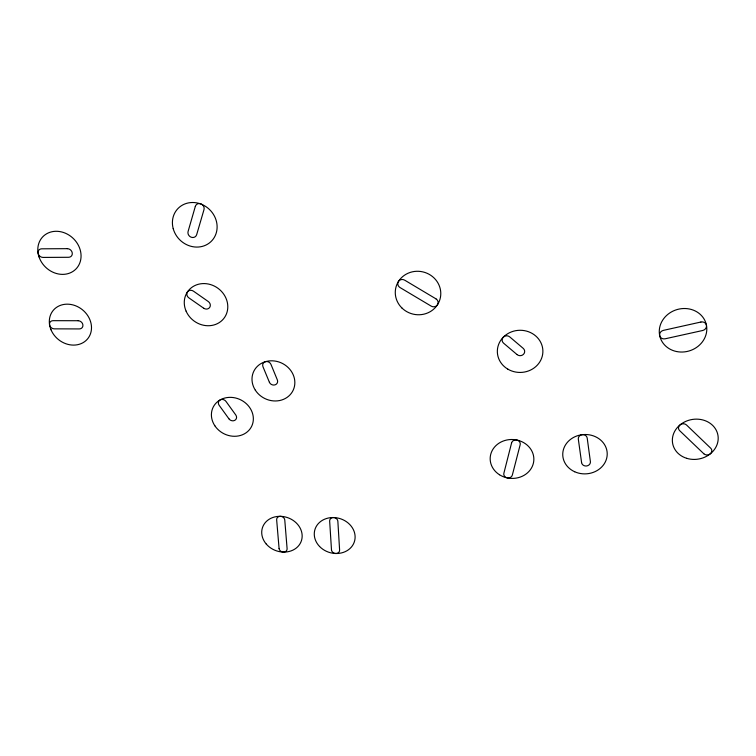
<?xml version="1.0" encoding="UTF-8"?>
<svg xmlns="http://www.w3.org/2000/svg" width="756" height="756" viewBox="0 0 756 756"><rect width="100%" height="100%" fill="white"/><g stroke="black" fill="none" stroke-linecap="round" stroke-linejoin="round"><path stroke-width="1.13" d="M511.585 442.959L503.874 473.228A4.347 3.846 3.7 0 0 507.153 477.868A4.347 3.846 3.7 0 0 512.341 475.051L520.156 444.793A4.394 3.941 2.5 0 0 516.849 440.039A4.394 3.941 2.5 0 0 511.585 442.959M195.313 206.435L188.083 231.487A4.659 4.224 43.3 0 0 191.173 237.214A4.659 4.224 43.3 0 0 196.664 234.691L203.978 209.677A4.716 4.3 45.8 0 0 200.879 203.836A4.716 4.3 45.8 0 0 195.313 206.435M700.907 322.028L663.437 330.363A4.763 4.3 -15.4 0 0 659.676 335.607A4.763 4.3 -15.4 0 0 665.204 338.782L702.579 330.523A4.829 4.328 -18.1 0 0 706.454 325.231A4.829 4.328 -18.1 0 0 700.907 322.028M67.322 248.667L41.656 248.819A4.621 3.969 44.4 0 0 38.074 253.137A4.621 3.969 44.4 0 0 43.016 257.418L68.616 257.286A4.621 3.997 44.1 0 0 72.255 252.958A4.621 3.997 44.1 0 0 67.322 248.667M78.095 320.724L53.033 320.676A4.47 3.808 39.7 0 0 49.527 324.749A4.47 3.808 39.7 0 0 54.328 328.851L79.314 328.926A4.46 3.837 39.1 0 0 82.886 324.834A4.46 3.837 39.1 0 0 78.095 320.724M435.966 298.847L404.687 280.174A4.574 4.347 17.9 0 0 398.431 281.478A4.574 4.347 17.9 0 0 399.981 287.526L431.175 306.114A4.564 4.319 11.2 0 0 437.44 304.829A4.564 4.319 11.2 0 0 435.966 298.847M203.742 308.25L188.953 297.921A4.527 4.063 37.7 0 1 187.422 291.986A4.527 4.063 37.7 0 1 193.394 291.117L208.221 301.493A4.508 4.054 36.2 0 1 209.714 307.39A4.508 4.054 36.2 0 1 203.742 308.25M516.962 354.507L503.515 343.111A4.555 4.243 0.2 0 1 503.383 337.1A4.555 4.243 0.2 0 1 509.837 336.987L523.294 348.431A4.555 4.215 -1 0 1 523.398 354.394A4.555 4.215 -1 0 1 516.962 354.507M703.808 453.751L679.644 430.646A4.612 4.035 -10.4 0 1 680.041 424.91A4.612 4.035 -10.4 0 1 686.524 424.995L710.716 448.195A4.602 3.978 -10.5 0 1 710.262 453.846A4.602 3.978 -10.5 0 1 703.808 453.751M228.936 418.815L219.108 405.244A4.319 3.808 28.5 0 1 220.166 399.905A4.319 3.808 28.5 0 1 226.025 401.464L235.844 415.082A4.3 3.78 27.1 0 1 234.766 420.355A4.3 3.78 27.1 0 1 228.936 418.815M269.41 382.29L263.012 366.84A4.394 3.96 27.8 0 1 265.299 361.718A4.394 3.96 27.8 0 1 270.941 364.335L277.31 379.824A4.366 3.922 26.4 0 1 275.014 384.87A4.366 3.922 26.4 0 1 269.41 382.29M581.591 462.634L578.321 439.17A4.47 3.978 -3.3 0 1 582.224 434.681A4.47 3.978 -3.3 0 1 587.204 438.102L590.398 461.604A4.441 3.912 -2.6 0 1 586.524 465.989A4.441 3.912 -2.6 0 1 581.591 462.634M279.077 548.459L276.658 519.845A4.13 3.544 20.2 0 1 280.419 516.32A4.13 3.544 20.2 0 1 284.776 520.033L287.1 548.667A4.082 3.468 19.3 0 1 283.377 552.097A4.082 3.468 19.3 0 1 279.077 548.459M331.487 549.839L329.654 521.082A4.158 3.591 16.8 0 1 333.528 517.539A4.158 3.591 16.8 0 1 337.856 521.271L339.605 550.056A4.111 3.506 16.2 0 1 335.768 553.496A4.111 3.506 16.2 0 1 331.487 549.839M266.273 544.065A20.554 17.52 19.7 0 0 300.85 542.213A20.554 17.52 19.7 0 0 278.69 516.348A20.554 17.52 19.7 0 0 266.273 544.065M319.571 546.475A20.648 17.738 16.5 0 0 354.148 542.402A20.648 17.738 16.5 0 0 330.344 517.69A20.648 17.738 16.5 0 0 319.571 546.475M676.535 351.531A23.975 21.565 -16.8 0 0 706.095 323.729A23.975 21.565 -16.8 0 0 666.48 315.564A23.975 21.565 -16.8 0 0 676.535 351.531M574.683 471.753A22.245 19.684 -2.8 0 0 607.2 453.118A22.245 19.684 -2.8 0 0 573.048 437.705A22.245 19.684 -2.8 0 0 574.683 471.753M507.834 369.145A22.774 21.083 -1 0 0 542.865 352.268A22.774 21.083 -1 0 0 509.648 332.659A22.774 21.083 -1 0 0 507.834 369.145M401.89 307.966A22.831 21.678 14.4 0 0 440.001 299.225A22.831 21.678 14.4 0 0 412.181 271.867A22.831 21.678 14.4 0 0 401.89 307.966M499.461 474.74A21.848 19.448 3.1 0 0 533.774 460.924A21.848 19.448 3.1 0 0 502.806 441.211A21.848 19.448 3.1 0 0 499.461 474.74M686.722 458.325A23.02 20.043 -10.5 0 0 717.973 435.456A23.02 20.043 -10.5 0 0 681.118 424.069A23.02 20.043 -10.5 0 0 686.722 458.325M38.991 256.842A23.115 19.949 44.2 0 0 75.798 269.155A23.115 19.949 44.2 0 0 63.504 232.489A23.115 19.949 44.2 0 0 38.991 256.842M50.983 329.72A22.33 19.136 39.3 0 0 87.261 339.274A22.33 19.136 39.3 0 0 72.982 304.923A22.33 19.136 39.3 0 0 50.983 329.72M173.209 228.652A23.37 21.234 44.1 0 0 210.688 241.882A23.37 21.234 44.1 0 0 200.378 203.846A23.37 21.234 44.1 0 0 173.209 228.652M186.099 311.151A22.529 20.27 36.2 0 0 223.568 318.786A22.529 20.27 36.2 0 0 208.429 284.039A22.529 20.27 36.2 0 0 186.099 311.151M255.32 390.153A21.848 19.628 26.4 0 0 292.402 391.693A21.848 19.628 26.4 0 0 272.547 360.82A21.848 19.628 26.4 0 0 255.32 390.153M214.846 425.77A21.48 18.9 27.1 0 0 251.115 427.32A21.48 18.9 27.1 0 0 231.156 397.373A21.48 18.9 27.1 0 0 214.846 425.77"/></g></svg>
